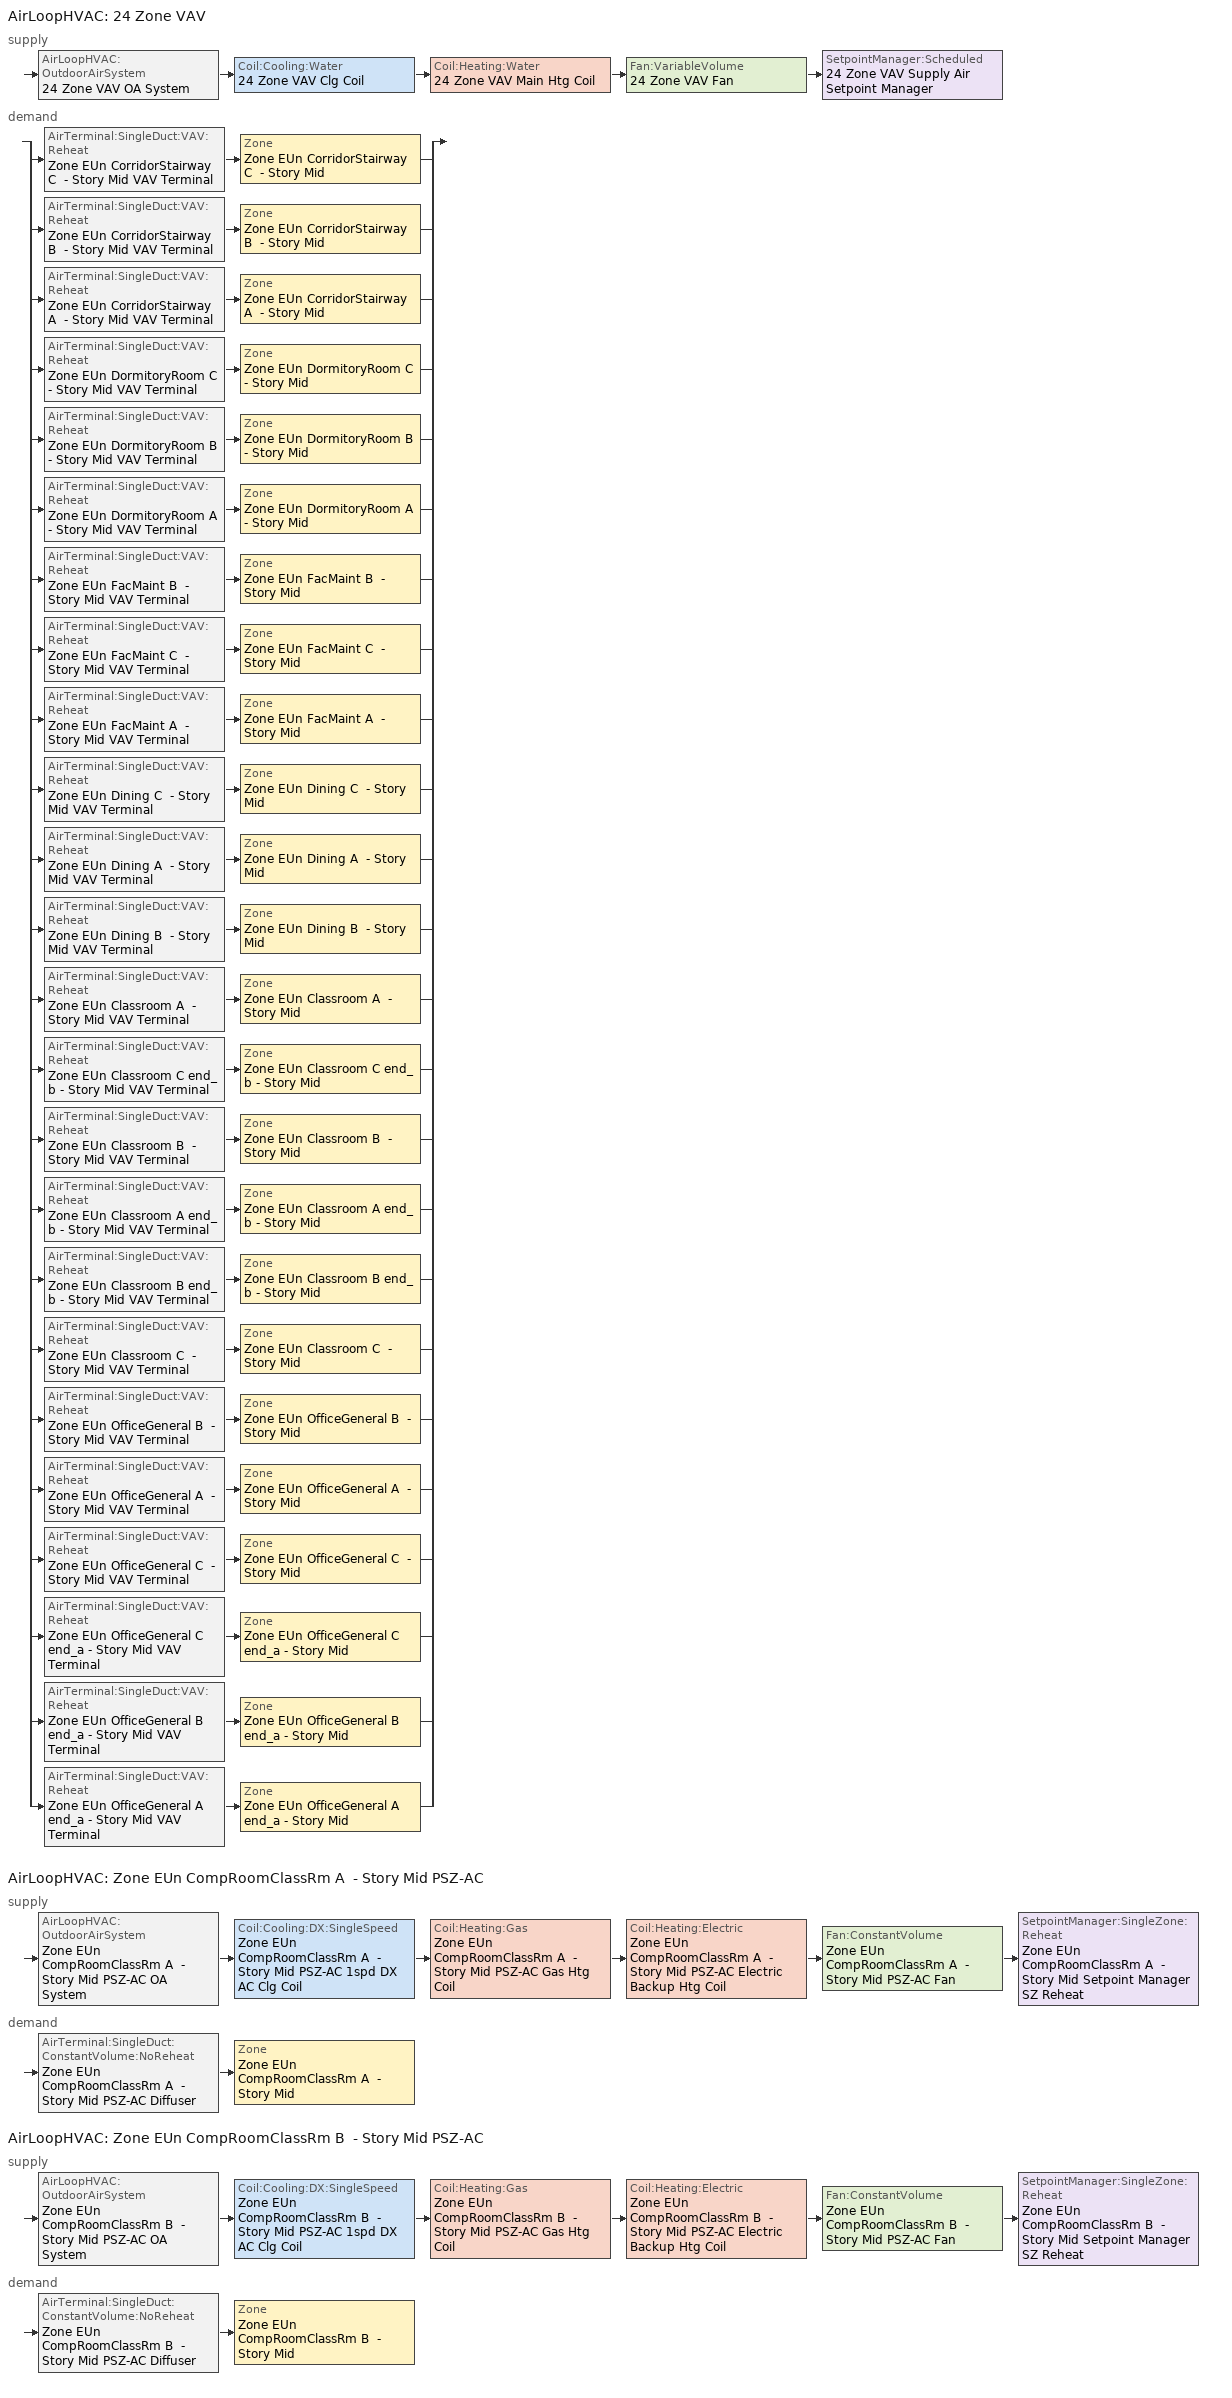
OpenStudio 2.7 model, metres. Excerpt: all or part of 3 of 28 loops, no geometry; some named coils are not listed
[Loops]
AirLoopHVAC '24 Zone VAV'
 supply: AirLoopHVAC:OutdoorAirSystem '24 Zone VAV OA System' > Coil:Cooling:Water '24 Zone VAV Clg Coil' > Coil:Heating:Water '24 Zone VAV Main Htg Coil' > Fan:VariableVolume '24 Zone VAV Fan' > SetpointManager:Scheduled '24 Zone VAV Supply Air Setpoint Manager'
 demand: split
  | AirTerminal:SingleDuct:VAV:Reheat 'Zone EUn CorridorStairway C  - Story Mid VAV Terminal' > Zone 'Zone EUn CorridorStairway C  - Story Mid'
  | AirTerminal:SingleDuct:VAV:Reheat 'Zone EUn CorridorStairway B  - Story Mid VAV Terminal' > Zone 'Zone EUn CorridorStairway B  - Story Mid'
  | AirTerminal:SingleDuct:VAV:Reheat 'Zone EUn CorridorStairway A  - Story Mid VAV Terminal' > Zone 'Zone EUn CorridorStairway A  - Story Mid'
  | AirTerminal:SingleDuct:VAV:Reheat 'Zone EUn DormitoryRoom C  - Story Mid VAV Terminal' > Zone 'Zone EUn DormitoryRoom C  - Story Mid'
  | AirTerminal:SingleDuct:VAV:Reheat 'Zone EUn DormitoryRoom B  - Story Mid VAV Terminal' > Zone 'Zone EUn DormitoryRoom B  - Story Mid'
  | AirTerminal:SingleDuct:VAV:Reheat 'Zone EUn DormitoryRoom A  - Story Mid VAV Terminal' > Zone 'Zone EUn DormitoryRoom A  - Story Mid'
  | AirTerminal:SingleDuct:VAV:Reheat 'Zone EUn FacMaint B  - Story Mid VAV Terminal' > Zone 'Zone EUn FacMaint B  - Story Mid'
  | AirTerminal:SingleDuct:VAV:Reheat 'Zone EUn FacMaint C  - Story Mid VAV Terminal' > Zone 'Zone EUn FacMaint C  - Story Mid'
  | AirTerminal:SingleDuct:VAV:Reheat 'Zone EUn FacMaint A  - Story Mid VAV Terminal' > Zone 'Zone EUn FacMaint A  - Story Mid'
  | AirTerminal:SingleDuct:VAV:Reheat 'Zone EUn Dining C  - Story Mid VAV Terminal' > Zone 'Zone EUn Dining C  - Story Mid'
  | AirTerminal:SingleDuct:VAV:Reheat 'Zone EUn Dining A  - Story Mid VAV Terminal' > Zone 'Zone EUn Dining A  - Story Mid'
  | AirTerminal:SingleDuct:VAV:Reheat 'Zone EUn Dining B  - Story Mid VAV Terminal' > Zone 'Zone EUn Dining B  - Story Mid'
  | AirTerminal:SingleDuct:VAV:Reheat 'Zone EUn Classroom A  - Story Mid VAV Terminal' > Zone 'Zone EUn Classroom A  - Story Mid'
  | AirTerminal:SingleDuct:VAV:Reheat 'Zone EUn Classroom C end_b - Story Mid VAV Terminal' > Zone 'Zone EUn Classroom C end_b - Story Mid'
  | AirTerminal:SingleDuct:VAV:Reheat 'Zone EUn Classroom B  - Story Mid VAV Terminal' > Zone 'Zone EUn Classroom B  - Story Mid'
  | AirTerminal:SingleDuct:VAV:Reheat 'Zone EUn Classroom A end_b - Story Mid VAV Terminal' > Zone 'Zone EUn Classroom A end_b - Story Mid'
  | AirTerminal:SingleDuct:VAV:Reheat 'Zone EUn Classroom B end_b - Story Mid VAV Terminal' > Zone 'Zone EUn Classroom B end_b - Story Mid'
  | AirTerminal:SingleDuct:VAV:Reheat 'Zone EUn Classroom C  - Story Mid VAV Terminal' > Zone 'Zone EUn Classroom C  - Story Mid'
  | AirTerminal:SingleDuct:VAV:Reheat 'Zone EUn OfficeGeneral B  - Story Mid VAV Terminal' > Zone 'Zone EUn OfficeGeneral B  - Story Mid'
  | AirTerminal:SingleDuct:VAV:Reheat 'Zone EUn OfficeGeneral A  - Story Mid VAV Terminal' > Zone 'Zone EUn OfficeGeneral A  - Story Mid'
  | AirTerminal:SingleDuct:VAV:Reheat 'Zone EUn OfficeGeneral C  - Story Mid VAV Terminal' > Zone 'Zone EUn OfficeGeneral C  - Story Mid'
  | AirTerminal:SingleDuct:VAV:Reheat 'Zone EUn OfficeGeneral C end_a - Story Mid VAV Terminal' > Zone 'Zone EUn OfficeGeneral C end_a - Story Mid'
  | AirTerminal:SingleDuct:VAV:Reheat 'Zone EUn OfficeGeneral B end_a - Story Mid VAV Terminal' > Zone 'Zone EUn OfficeGeneral B end_a - Story Mid'
  | AirTerminal:SingleDuct:VAV:Reheat 'Zone EUn OfficeGeneral A end_a - Story Mid VAV Terminal' > Zone 'Zone EUn OfficeGeneral A end_a - Story Mid'
AirLoopHVAC 'Zone EUn CompRoomClassRm A  - Story Mid PSZ-AC'
 supply: AirLoopHVAC:OutdoorAirSystem 'Zone EUn CompRoomClassRm A  - Story Mid PSZ-AC OA System' > Coil:Cooling:DX:SingleSpeed 'Zone EUn CompRoomClassRm A  - Story Mid PSZ-AC 1spd DX AC Clg Coil' > Coil:Heating:Gas 'Zone EUn CompRoomClassRm A  - Story Mid PSZ-AC Gas Htg Coil' > Coil:Heating:Electric 'Zone EUn CompRoomClassRm A  - Story Mid PSZ-AC Electric Backup Htg Coil' > Fan:ConstantVolume 'Zone EUn CompRoomClassRm A  - Story Mid PSZ-AC Fan' > SetpointManager:SingleZone:Reheat 'Zone EUn CompRoomClassRm A  - Story Mid Setpoint Manager SZ Reheat'
 demand: AirTerminal:SingleDuct:ConstantVolume:NoReheat 'Zone EUn CompRoomClassRm A  - Story Mid PSZ-AC Diffuser' > Zone 'Zone EUn CompRoomClassRm A  - Story Mid'
AirLoopHVAC 'Zone EUn CompRoomClassRm B  - Story Mid PSZ-AC'
 supply: AirLoopHVAC:OutdoorAirSystem 'Zone EUn CompRoomClassRm B  - Story Mid PSZ-AC OA System' > Coil:Cooling:DX:SingleSpeed 'Zone EUn CompRoomClassRm B  - Story Mid PSZ-AC 1spd DX AC Clg Coil' > Coil:Heating:Gas 'Zone EUn CompRoomClassRm B  - Story Mid PSZ-AC Gas Htg Coil' > Coil:Heating:Electric 'Zone EUn CompRoomClassRm B  - Story Mid PSZ-AC Electric Backup Htg Coil' > Fan:ConstantVolume 'Zone EUn CompRoomClassRm B  - Story Mid PSZ-AC Fan' > SetpointManager:SingleZone:Reheat 'Zone EUn CompRoomClassRm B  - Story Mid Setpoint Manager SZ Reheat'
 demand: AirTerminal:SingleDuct:ConstantVolume:NoReheat 'Zone EUn CompRoomClassRm B  - Story Mid PSZ-AC Diffuser' > Zone 'Zone EUn CompRoomClassRm B  - Story Mid'
[Sizing:Zone] Zone Cooling Design Supply Air Temperature Input Method=SupplyAirTemperature; Zone Cooling Design Supply Air Temperature {C}=12.7778; Zone Cooling Design Supply Air Temperature Difference {deltaC}=11.11; Zone Heating Design Supply Air Temperature Input Method=SupplyAirTemperature; Zone Heating Design Supply Air Temperature Difference {deltaC}=11.11; Zone Cooling Design Supply Air Humidity Ratio {kg-H2O/kg-air}=0.0085; Zone Heating Design Supply Air Humidity Ratio {kg-H2O/kg-air}=0.008; Heating Design Air Flow Method=DesignDay; Account for Dedicated Outdoor Air System=No; Dedicated Outdoor Air System Control Strategy=NeutralSupplyAir; Dedicated Outdoor Air Low Setpoint Temperature for Design {C}=autosize; Dedicated Outdoor Air High Setpoint Temperature for Design {C}=autosize
Name | Zone Heating Design Supply Air Temperature {C} | Cooling Design Air Flow Method
Zone EUn OfficeGeneral A end_a - Story Mid; Zone EUn OfficeGeneral B end_a - Story Mid; Zone EUn OfficeGeneral C end_a - Story Mid; Zone EUn OfficeGeneral A  - Story Mid; Zone EUn OfficeGeneral B  - Story Mid; Zone EUn OfficeGeneral C  - Story Mid; Zone EUn Dining A  - Story Mid; Zone EUn Dining B  - Story Mid; Zone EUn Dining C  - Story Mid; Zone EUn CorridorStairway A  - Story Mid; Zone EUn CorridorStairway B  - Story Mid; Zone EUn CorridorStairway C  - Story Mid; Zone EUn FacMaint A  - Story Mid; Zone EUn FacMaint B  - Story Mid; Zone EUn FacMaint C  - Story Mid; Zone EUn DormitoryRoom A  - Story Mid; Zone EUn DormitoryRoom B  - Story Mid; Zone EUn DormitoryRoom C  - Story Mid; Zone EUn Classroom A  - Story Mid; Zone EUn Classroom B  - Story Mid; Zone EUn Classroom C  - Story Mid; Zone EUn Classroom A end_b - Story Mid; Zone EUn Classroom B end_b - Story Mid; Zone EUn Classroom C end_b - Story Mid | 40 | DesignDayWithLimit
Zone EUn CompRoomClassRm A  - Story Mid; Zone EUn CompRoomClassRm B  - Story Mid | 50 | DesignDay
[Zone equipment]
Zone EUn OfficeGeneral A end_a - Story Mid: Zone EUn OfficeGeneral A end_a - Story Mid VAV Terminal
Zone EUn OfficeGeneral B end_a - Story Mid: Zone EUn OfficeGeneral B end_a - Story Mid VAV Terminal
Zone EUn OfficeGeneral C end_a - Story Mid: Zone EUn OfficeGeneral C end_a - Story Mid VAV Terminal
Zone EUn OfficeGeneral A  - Story Mid: Zone EUn OfficeGeneral A  - Story Mid VAV Terminal
Zone EUn OfficeGeneral B  - Story Mid: Zone EUn OfficeGeneral B  - Story Mid VAV Terminal
Zone EUn OfficeGeneral C  - Story Mid: Zone EUn OfficeGeneral C  - Story Mid VAV Terminal
Zone EUn Dining A  - Story Mid: Zone EUn Dining A  - Story Mid VAV Terminal
Zone EUn Dining B  - Story Mid: Zone EUn Dining B  - Story Mid VAV Terminal
Zone EUn Dining C  - Story Mid: Zone EUn Dining C  - Story Mid VAV Terminal
Zone EUn CorridorStairway A  - Story Mid: Zone EUn CorridorStairway A  - Story Mid VAV Terminal
Zone EUn CorridorStairway B  - Story Mid: Zone EUn CorridorStairway B  - Story Mid VAV Terminal
Zone EUn CorridorStairway C  - Story Mid: Zone EUn CorridorStairway C  - Story Mid VAV Terminal
Zone EUn CompRoomClassRm A  - Story Mid: Zone EUn CompRoomClassRm A  - Story Mid PSZ-AC Diffuser
Zone EUn CompRoomClassRm B  - Story Mid: Zone EUn CompRoomClassRm B  - Story Mid PSZ-AC Diffuser
Zone EUn FacMaint A  - Story Mid: Zone EUn FacMaint A  - Story Mid VAV Terminal
Zone EUn FacMaint B  - Story Mid: Zone EUn FacMaint B  - Story Mid VAV Terminal
Zone EUn FacMaint C  - Story Mid: Zone EUn FacMaint C  - Story Mid VAV Terminal
Zone EUn DormitoryRoom A  - Story Mid: Zone EUn DormitoryRoom A  - Story Mid VAV Terminal
Zone EUn DormitoryRoom B  - Story Mid: Zone EUn DormitoryRoom B  - Story Mid VAV Terminal
Zone EUn DormitoryRoom C  - Story Mid: Zone EUn DormitoryRoom C  - Story Mid VAV Terminal
Zone EUn Classroom A  - Story Mid: Zone EUn Classroom A  - Story Mid VAV Terminal
Zone EUn Classroom B  - Story Mid: Zone EUn Classroom B  - Story Mid VAV Terminal
Zone EUn Classroom C  - Story Mid: Zone EUn Classroom C  - Story Mid VAV Terminal
Zone EUn Classroom A end_b - Story Mid: Zone EUn Classroom A end_b - Story Mid VAV Terminal
Zone EUn Classroom B end_b - Story Mid: Zone EUn Classroom B end_b - Story Mid VAV Terminal
Zone EUn Classroom C end_b - Story Mid: Zone EUn Classroom C end_b - Story Mid VAV Terminal
[SetpointManager:Scheduled]
24 Zone VAV Supply Air Setpoint Manager: Control Variable=Temperature; Schedule=Supply Air Temp - 55.0F 1; Setpoint Node or NodeList=24 Zone VAV Supply Outlet Node
[AirLoopHVAC] Availability Schedule=Always On Discrete; Design Supply Air Flow Rate {m3/s}=AutoSize
24 Zone VAV; Zone EUn CompRoomClassRm A  - Story Mid PSZ-AC; Zone EUn CompRoomClassRm B  - Story Mid PSZ-AC
[Sizing:System] Type of Load to Size On=Sensible; Design Outdoor Air Flow Rate {m3/s}=Autosize; Preheat Design Temperature {C}=7.22222; Preheat Design Humidity Ratio {kg-H2O/kg-Air}=0.008; Precool Design Temperature {C}=12.7778; Precool Design Humidity Ratio {kg-H2O/kg-Air}=0.008; Central Cooling Design Supply Air Temperature {C}=12.7778; Sizing Option=Coincident; 100% Outdoor Air in Cooling=No; 100% Outdoor Air in Heating=No; Central Cooling Design Supply Air Humidity Ratio {kg-H2O/kg-Air}=0.0085; Central Heating Design Supply Air Humidity Ratio {kg-H2O/kg-Air}=0.008; Cooling Design Air Flow Method=DesignDay; Cooling Design Air Flow Rate {m3/s}=0; Heating Design Air Flow Method=DesignDay; Heating Design Air Flow Rate {m3/s}=0; System Outdoor Air Method=ZoneSum; Zone Maximum Outdoor Air Fraction=1; Cooling Supply Air Flow Rate Per Floor Area {m3/s-m2}=0.00996765; Cooling Fraction of Autosized Cooling Supply Air Flow Rate=1; Cooling Supply Air Flow Rate Per Unit Cooling Capacity {m3/s-W}=3.94755e-05; Heating Supply Air Flow Rate Per Floor Area {m3/s-m2}=0.00996765; Heating Fraction of Autosized Heating Supply Air Flow Rate=1; Heating Fraction of Autosized Cooling Supply Air Flow Rate=1; Heating Supply Air Flow Rate Per Unit Heating Capacity {m3/s-W}=3.15882e-05; Cooling Design Capacity Method=CoolingDesignCapacity; Cooling Design Capacity {W}=autosize; Cooling Design Capacity Per Floor Area {W/m2}=234.7; Fraction of Autosized Cooling Design Capacity=1; Heating Design Capacity Method=HeatingDesignCapacity; Heating Design Capacity {W}=autosize; Heating Design Capacity Per Floor Area {W/m2}=157; Fraction of Autosized Heating Design Capacity=1; Central Cooling Capacity Control Method=OnOff
Name | Central Heating Maximum System Air Flow Ratio | Central Heating Design Supply Air Temperature {C}
24 Zone VAV | 0.3 | 12.7778
Zone EUn CompRoomClassRm A  - Story Mid PSZ-AC; Zone EUn CompRoomClassRm B  - Story Mid PSZ-AC | 1 | 50
[Fan:VariableVolume]
24 Zone VAV Fan: Availability Schedule=Always On Discrete; Fan Total Efficiency=0.62; Pressure Rise {Pa}=996.356; Maximum Flow Rate {m3/s}=Autosize; Fan Power Minimum Flow Rate Input Method=Fraction; Fan Power Minimum Flow Fraction=0.25; Fan Power Minimum Air Flow Rate {m3/s}=0; Motor Efficiency=0.9; Motor In Airstream Fraction=1; Fan Power Coefficient 1=0.0407599; Fan Power Coefficient 2=0.088045; Fan Power Coefficient 3=-0.0729261; Fan Power Coefficient 4=0.94374; Fan Power Coefficient 5=0
[Controller:OutdoorAir] Maximum Outdoor Air Flow Rate {m3/s}=Autosize; Economizer Control Type=NoEconomizer; Economizer Control Action Type=ModulateFlow; Economizer Maximum Limit Dry-Bulb Temperature {C}=28; Economizer Maximum Limit Enthalpy {J/kg}=64000; Lockout Type=NoLockout; Minimum Limit Type=FixedMinimum; High Humidity Control=No; Heat Recovery Bypass Control Type=BypassWhenWithinEconomizerLimits
Name | Minimum Outdoor Air Flow Rate {m3/s} | Controller Mechanical Ventilation | Minimum Outdoor Air Schedule
24 Zone VAV OA Controller | autosize | 24 Zone VAV Vent Controller
Zone EUn CompRoomClassRm A  - Story Mid PSZ-AC OA System Controller | 0 | Controller Mechanical Ventilation 8 | Always On Discrete
Zone EUn CompRoomClassRm B  - Story Mid PSZ-AC OA System Controller | 0 | Controller Mechanical Ventilation 9 | Always On Discrete
[Controller:MechanicalVentilation] Availability Schedule=Always On Discrete
Name | System Outdoor Air Method
24 Zone VAV Vent Controller | VentilationRateProcedure
Controller Mechanical Ventilation 8; Controller Mechanical Ventilation 9 | ZoneSum
[AirLoopHVAC:OutdoorAirSystem]
Name | Controller
24 Zone VAV OA System | 24 Zone VAV OA Controller
Zone EUn CompRoomClassRm A  - Story Mid PSZ-AC OA System | Zone EUn CompRoomClassRm A  - Story Mid PSZ-AC OA System Controller
Zone EUn CompRoomClassRm B  - Story Mid PSZ-AC OA System | Zone EUn CompRoomClassRm B  - Story Mid PSZ-AC OA System Controller
[AirTerminal:SingleDuct:VAV:Reheat] Availability Schedule=Always On Discrete; Maximum Air Flow Rate {m3/s}=AutoSize; Zone Minimum Air Flow Input Method=Constant; Fixed Minimum Air Flow Rate {m3/s}=0; Maximum Hot Water or Steam Flow Rate {m3/s}=AutoSize; Minimum Hot Water or Steam Flow Rate {m3/s}=0; Convergence Tolerance=0.001; Damper Heating Action=ReverseWithLimits; Maximum Flow per Zone Floor Area During Reheat {m3/s-m2}=AutoSize; Maximum Flow Fraction During Reheat=0.5; Maximum Reheat Air Temperature {C}=40; Control For Outdoor Air=No
Name | Constant Minimum Air Flow Fraction | Reheat Coil
Zone EUn CorridorStairway C  - Story Mid VAV Terminal | 0.3 | Zone EUn CorridorStairway C  - Story Mid Reheat Coil
Zone EUn CorridorStairway B  - Story Mid VAV Terminal | 0.3 | Zone EUn CorridorStairway B  - Story Mid Reheat Coil
Zone EUn CorridorStairway A  - Story Mid VAV Terminal | 0.3 | Zone EUn CorridorStairway A  - Story Mid Reheat Coil
Zone EUn DormitoryRoom C  - Story Mid VAV Terminal | 0.3 | Zone EUn DormitoryRoom C  - Story Mid Reheat Coil
Zone EUn DormitoryRoom B  - Story Mid VAV Terminal | 0.3 | Zone EUn DormitoryRoom B  - Story Mid Reheat Coil
Zone EUn DormitoryRoom A  - Story Mid VAV Terminal | 0.3 | Zone EUn DormitoryRoom A  - Story Mid Reheat Coil
Zone EUn FacMaint B  - Story Mid VAV Terminal | 0.3 | Zone EUn FacMaint B  - Story Mid Reheat Coil
Zone EUn FacMaint C  - Story Mid VAV Terminal | 0.3 | Zone EUn FacMaint C  - Story Mid Reheat Coil
Zone EUn FacMaint A  - Story Mid VAV Terminal | 0.3 | Zone EUn FacMaint A  - Story Mid Reheat Coil
Zone EUn Dining C  - Story Mid VAV Terminal | 0.7 | Zone EUn Dining C  - Story Mid Reheat Coil
Zone EUn Dining A  - Story Mid VAV Terminal | 0.7 | Zone EUn Dining A  - Story Mid Reheat Coil
Zone EUn Dining B  - Story Mid VAV Terminal | 0.7 | Zone EUn Dining B  - Story Mid Reheat Coil
Zone EUn Classroom A  - Story Mid VAV Terminal | 0.7 | Zone EUn Classroom A  - Story Mid Reheat Coil
Zone EUn Classroom C end_b - Story Mid VAV Terminal | 0.7 | Zone EUn Classroom C end_b - Story Mid Reheat Coil
Zone EUn Classroom B  - Story Mid VAV Terminal | 0.7 | Zone EUn Classroom B  - Story Mid Reheat Coil
Zone EUn Classroom A end_b - Story Mid VAV Terminal | 0.7 | Zone EUn Classroom A end_b - Story Mid Reheat Coil
Zone EUn Classroom B end_b - Story Mid VAV Terminal | 0.7 | Zone EUn Classroom B end_b - Story Mid Reheat Coil
Zone EUn Classroom C  - Story Mid VAV Terminal | 0.7 | Zone EUn Classroom C  - Story Mid Reheat Coil
Zone EUn OfficeGeneral B  - Story Mid VAV Terminal | 0.3 | Zone EUn OfficeGeneral B  - Story Mid Reheat Coil
Zone EUn OfficeGeneral A  - Story Mid VAV Terminal | 0.3 | Zone EUn OfficeGeneral A  - Story Mid Reheat Coil
Zone EUn OfficeGeneral C  - Story Mid VAV Terminal | 0.3 | Zone EUn OfficeGeneral C  - Story Mid Reheat Coil
Zone EUn OfficeGeneral C end_a - Story Mid VAV Terminal | 0.3 | Zone EUn OfficeGeneral C end_a - Story Mid Reheat Coil
Zone EUn OfficeGeneral B end_a - Story Mid VAV Terminal | 0.3 | Zone EUn OfficeGeneral B end_a - Story Mid Reheat Coil
Zone EUn OfficeGeneral A end_a - Story Mid VAV Terminal | 0.3 | Zone EUn OfficeGeneral A end_a - Story Mid Reheat Coil
[SetpointManager:SingleZone:Reheat] Minimum Supply Air Temperature {C}=12.7778; Maximum Supply Air Temperature {C}=50
Name | Control Zone | Setpoint Node or NodeList
Zone EUn CompRoomClassRm A  - Story Mid Setpoint Manager SZ Reheat | Zone EUn CompRoomClassRm A  - Story Mid | Zone EUn CompRoomClassRm A  - Story Mid PSZ-AC Supply Outlet Node
Zone EUn CompRoomClassRm B  - Story Mid Setpoint Manager SZ Reheat | Zone EUn CompRoomClassRm B  - Story Mid | Zone EUn CompRoomClassRm B  - Story Mid PSZ-AC Supply Outlet Node
[Fan:ConstantVolume] Availability Schedule=Always On Discrete; Fan Total Efficiency=0.54; Pressure Rise {Pa}=622.722; Maximum Flow Rate {m3/s}=AutoSize; Motor Efficiency=0.9; Motor In Airstream Fraction=1
Zone EUn CompRoomClassRm A  - Story Mid PSZ-AC Fan; Zone EUn CompRoomClassRm B  - Story Mid PSZ-AC Fan
[Coil:Heating:Gas] Availability Schedule=Always On Discrete; Gas Burner Efficiency=0.8; Nominal Capacity {W}=AutoSize; Parasitic Electric Load {W}=0; Parasitic Gas Load {W}=0
Zone EUn CompRoomClassRm A  - Story Mid PSZ-AC Gas Htg Coil; Zone EUn CompRoomClassRm B  - Story Mid PSZ-AC Gas Htg Coil
[Coil:Heating:Electric] Availability Schedule=Always On Discrete; Efficiency=1
Zone EUn CompRoomClassRm A  - Story Mid PSZ-AC Electric Backup Htg Coil; Zone EUn CompRoomClassRm B  - Story Mid PSZ-AC Electric Backup Htg Coil
[Coil:Cooling:DX:SingleSpeed] Availability Schedule=Always On Discrete; Rated Total Cooling Capacity {W}=autosize; Rated Sensible Heat Ratio=autosize; Rated COP {W/W}=3; Rated Air Flow Rate {m3/s}=autosize; Rated Evaporator Fan Power Per Volume Flow Rate {W/(m3/s)}=773.3; Condenser Type=AirCooled; Evaporative Condenser Effectiveness=0; Evaporative Condenser Air Flow Rate {m3/s}=Autosize; Evaporative Condenser Pump Rated Power Consumption {W}=Autosize; Crankcase Heater Capacity {W}=0; Maximum Outdoor Dry-Bulb Temperature for Crankcase Heater Operation {C}=0; Basin Heater Capacity {W/K}=0; Basin Heater Setpoint Temperature {C}=10
Name | Total Cooling Capacity Function of Temperature Curve | Total Cooling Capacity Function of Flow Fraction Curve | Energy Input Ratio Function of Temperature Curve | Energy Input Ratio Function of Flow Fraction Curve | Part Load Fraction Correlation Curve
Zone EUn CompRoomClassRm A  - Story Mid PSZ-AC 1spd DX AC Clg Coil | Curve Biquadratic 33 | Curve Quadratic 47 | Curve Biquadratic 34 | Curve Quadratic 48 | Curve Quadratic 49
Zone EUn CompRoomClassRm B  - Story Mid PSZ-AC 1spd DX AC Clg Coil | Curve Biquadratic 37 | Curve Quadratic 53 | Curve Biquadratic 38 | Curve Quadratic 54 | Curve Quadratic 55
[AirTerminal:SingleDuct:ConstantVolume:NoReheat] Availability Schedule=Always On Discrete; Maximum Air Flow Rate {m3/s}=AutoSize
Zone EUn CompRoomClassRm A  - Story Mid PSZ-AC Diffuser; Zone EUn CompRoomClassRm B  - Story Mid PSZ-AC Diffuser
[Schedule:Ruleset]
Supply Air Temp - 55.0F 1: Default Day Schedule=Supply Air Temp - 55.0F Default 1
[Schedule:Day]
Supply Air Temp - 55.0F Default 1: 24, 0, 12.7778
[Schedule:Constant]
Always On Discrete: Value=1
[Curve:Biquadratic] Minimum Value of x=-100; Maximum Value of x=100; Minimum Value of y=-100; Maximum Value of y=100
Name | Coefficient1 Constant | Coefficient2 x | Coefficient3 x**2 | Coefficient4 y | Coefficient5 y**2 | Coefficient6 x*y
Curve Biquadratic 33; Curve Biquadratic 37 | 0.971212 | -0.0152755 | 0.00144345 | -0.00039321 | -6.8364e-06 | -0.000290596
Curve Biquadratic 34; Curve Biquadratic 38 | 0.286871 | 0.0239022 | -0.000810648 | 0.0134585 | 0.000338936 | -0.000487004
[Curve:Quadratic]
Name | Coefficient1 Constant | Coefficient2 x | Coefficient3 x**2 | Minimum Value of x | Maximum Value of x | Minimum Curve Output | Maximum Curve Output
Curve Quadratic 47; Curve Quadratic 48; Curve Quadratic 53; Curve Quadratic 54 | 1 | 0 | 0 | -100 | 100
Curve Quadratic 49; Curve Quadratic 55 | 0.909496 | 0.0986477 | -0.00819488 | 0 | 1 | 0.7 | 1
